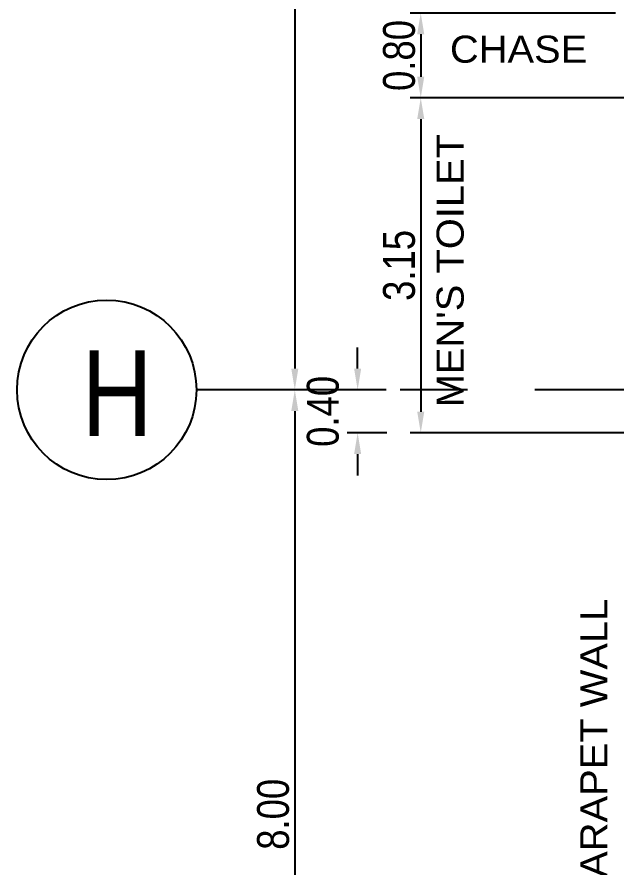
# Model space of a CAD drawing. Header units: millimetres. Extents: x 2148 to 2681, y 758 to 986.
# Drawn here: x 2406.58 to 2412.23, y 871.02 to 879.03 of the extents above; entities that cross this region are included whole.
import ezdxf

# ---------------------------------------------------------------- set-up
doc = ezdxf.new("R2010")
doc.units = ezdxf.units.MM
doc.linetypes.add('CENTER2', pattern=[28.575, 19.05, -3.175, 3.175, -3.175])
for name, color, linetype in [('FIXTURE', 1, 'Continuous'), ('S_GRID LINES', 252, 'Continuous'), ('TEXT', 6, 'Continuous')]:
    doc.layers.add(name, color=color, linetype=linetype)
doc.styles.add('ARIALNW', font='ARIALN.TTF')
doc.styles.add('MMTX$0$ESMX$0$X-OPTA1D', font='x-opta1d')
doc.dimstyles.new('DIM 100', dxfattribs={"dimtxt": 0.2, "dimasz": 0.2, "dimexe": 0.1, "dimexo": 0, "dimgap": 0.05, "dimtad": 1, "dimzin": 0, "dimdsep": 46, "dimtxsty": 'ARIALNW', "dimcen": 0.09, "dimclrd": 6, "dimclre": 6, "dimclrt": 13, "dimadec": 0, "dimazin": 0, "dimtfac": 1, "dimtofl": 0, "dimtmove": 2, "dimatfit": 3, "dimfxl": 1, "dimtolj": 1, "dimtzin": 0, "dimarcsym": 0})

# ---------------------------------------------------------------- blocks, each defined once
blk = doc.blocks.new('*D2545')
at = {"layer": 'Defpoints', "color": 0, "transparency": 16777216}
for p in [(2409.1945, 884.0205, 0), (2409.1945, 875.5185), (2409.2945, 875.5185, 0)]:
    blk.add_point(p, dxfattribs=at)
at = {"layer": 'FIXTURE', "color": 6, "lineweight": -2, "transparency": 16777216}
for p, q in [((2409.1945, 884.0205), (2409.2945, 884.0205)), ((2409.1945, 883.8205), (2409.1945, 875.7185)), ((2409.2945, 875.5185), (2409.0945, 875.5185))]:
    blk.add_line(p, q, dxfattribs=at)
at = {"layer": 'FIXTURE', "color": 6, "transparency": 16777216}
for points in [[(2409.1612, 883.8205), (2409.2279, 883.8205), (2409.1945, 884.0205)], [(2409.1612, 875.7185), (2409.2279, 875.7185), (2409.1945, 875.5185)]]:
    blk.add_solid(points, dxfattribs=at)
at = {"layer": 'FIXTURE', "color": 13, "transparency": 16777216, "insert": (2408.9914, 879.7695), "char_height": 0.3, "attachment_point": 5, "rotation": 90, "style": 'ARIALNW'}
blk.add_mtext('\\A1;8.50', dxfattribs=at)
blk = doc.blocks.new('*D2546')
at = {"layer": 'Defpoints', "color": 0, "transparency": 16777216}
for p in [(2410.0449, 875.5185, 0), (2409.1945, 867.5185), (2410.3476, 867.5185, 0)]:
    blk.add_point(p, dxfattribs=at)
at = {"layer": 'FIXTURE', "color": 6, "lineweight": -2, "transparency": 16777216}
for p, q in [((2410.0449, 875.5185), (2409.0945, 875.5185)), ((2409.1945, 875.3185), (2409.1945, 867.7185)), ((2410.3476, 867.5185), (2409.0945, 867.5185))]:
    blk.add_line(p, q, dxfattribs=at)
at = {"layer": 'FIXTURE', "color": 6, "transparency": 16777216}
for points in [[(2409.1612, 875.3185), (2409.2279, 875.3185), (2409.1945, 875.5185)], [(2409.1612, 867.7185), (2409.2279, 867.7185), (2409.1945, 867.5185)]]:
    blk.add_solid(points, dxfattribs=at)
at = {"layer": 'FIXTURE', "color": 13, "transparency": 16777216, "insert": (2408.9914, 871.5185), "char_height": 0.3, "attachment_point": 5, "rotation": 90, "style": 'ARIALNW'}
blk.add_mtext('\\A1;8.00', dxfattribs=at)
blk = doc.blocks.new('*D2548')
at = {"layer": 'Defpoints', "color": 0, "transparency": 16777216}
for p in [(2412.2148, 879.0698), (2410.3812, 878.2698), (2412.526, 878.2698, 0)]:
    blk.add_point(p, dxfattribs=at)
at = {"layer": 'FIXTURE', "color": 6, "lineweight": -2, "transparency": 16777216}
for p, q in [((2412.2148, 879.0698), (2410.2812, 879.0698)), ((2410.3812, 878.8698), (2410.3812, 878.4698)), ((2412.526, 878.2698), (2410.2812, 878.2698))]:
    blk.add_line(p, q, dxfattribs=at)
at = {"layer": 'FIXTURE', "color": 6, "transparency": 16777216}
for points in [[(2410.3479, 878.8698), (2410.4146, 878.8698), (2410.3812, 879.0698)], [(2410.3479, 878.4698), (2410.4146, 878.4698), (2410.3812, 878.2698)]]:
    blk.add_solid(points, dxfattribs=at)
at = {"layer": 'FIXTURE', "color": 13, "transparency": 16777216, "insert": (2410.1781, 878.6698), "char_height": 0.3, "attachment_point": 5, "rotation": 90, "style": 'ARIALNW'}
blk.add_mtext('\\A1;0.80', dxfattribs=at)
blk = doc.blocks.new('*D2549')
at = {"layer": 'Defpoints', "color": 0, "transparency": 16777216}
for p in [(2412.526, 878.2698), (2410.3812, 875.1128), (2412.3942, 875.1128)]:
    blk.add_point(p, dxfattribs=at)
at = {"layer": 'FIXTURE', "color": 6, "lineweight": -2, "transparency": 16777216}
for p, q in [((2412.526, 878.2698), (2410.2812, 878.2698)), ((2410.3812, 878.0698), (2410.3812, 875.3128)), ((2412.3942, 875.1128), (2410.2812, 875.1128))]:
    blk.add_line(p, q, dxfattribs=at)
at = {"layer": 'FIXTURE', "color": 6, "transparency": 16777216}
for points in [[(2410.3479, 878.0698), (2410.4146, 878.0698), (2410.3812, 878.2698)], [(2410.3479, 875.3128), (2410.4146, 875.3128), (2410.3812, 875.1128)]]:
    blk.add_solid(points, dxfattribs=at)
at = {"layer": 'FIXTURE', "color": 13, "transparency": 16777216, "insert": (2410.1781, 876.6913), "char_height": 0.3, "attachment_point": 5, "rotation": 90, "style": 'ARIALNW'}
blk.add_mtext('\\A1;3.15', dxfattribs=at)
blk = doc.blocks.new('*D2550')
at = {"layer": 'Defpoints', "color": 0, "transparency": 16777216}
for p in [(2409.7867, 875.5185), (2410.0558, 875.5185, 0), (2410.062, 875.1128)]:
    blk.add_point(p, dxfattribs=at)
at = {"layer": 'FIXTURE', "color": 6, "lineweight": -2, "transparency": 16777216}
for p, q in [((2409.7867, 875.7185), (2409.7867, 875.9185)), ((2410.0558, 875.5185), (2409.6867, 875.5185)), ((2410.062, 875.1128), (2409.6867, 875.1128)), ((2409.7867, 874.9128), (2409.7867, 874.7128))]:
    blk.add_line(p, q, dxfattribs=at)
at = {"layer": 'FIXTURE', "color": 6, "transparency": 16777216}
for points in [[(2409.7534, 875.7185), (2409.82, 875.7185), (2409.7867, 875.5185)], [(2409.7534, 874.9128), (2409.82, 874.9128), (2409.7867, 875.1128)]]:
    blk.add_solid(points, dxfattribs=at)
at = {"layer": 'FIXTURE', "color": 13, "transparency": 16777216, "insert": (2409.4601, 875.3157), "char_height": 0.3, "attachment_point": 5, "rotation": 90, "style": 'ARIALNW'}
blk.add_mtext('\\A1;0.40', dxfattribs=at)

msp = doc.modelspace()

# ---------------------------------------------------------------- linework, layer by layer
msp.add_circle((2407.422451, 875.518508, 0), 0.8452448)
at = {"layer": 'S_GRID LINES', "linetype": 'CENTER2', "ltscale": 0.2}
msp.add_line((2426.6960968, 875.518508, 0), (2408.2676958, 875.518508, 0), dxfattribs=at)

# ---------------------------------------------------------------- texts
at = {"color": 2, "style": 'MMTX$0$ESMX$0$X-OPTA1D', "width": 1.1}
msp.add_text('CHASE', height=0.25536, dxfattribs=at).set_placement((2410.6559702, 878.6013587, 0))
for s, p in [("MEN'S TOILET", (2410.7855993, 875.3531649, 0)), ('PARAPET WALL', (2412.1396552, 870.6692594, 0))]:
    msp.add_text(s, height=0.25536, rotation=90, dxfattribs=at).set_placement(p)
at = {"layer": 'TEXT', "insert": (2407.1846212, 875.8922014, 0), "char_height": 0.81, "width": 5.094635714, "attachment_point": 1, "style": 'ARIALNW'}
msp.add_mtext('H', dxfattribs=at)

# ---------------------------------------------------------------- dimensions: what is measured, and where the dimension line sits
at = {"layer": 'FIXTURE'}
for base, p1, p2, picture, middle in [((2409.1945237, 875.518508), (2409.1945237, 884.0205212, 0), (2409.2945237, 875.518508, 0), '*D2545', (2408.9913519, 879.7695146)), ((2410.3812376, 878.2697829), (2412.2148022, 879.0697829), (2412.5260265, 878.2697829, 0), '*D2548', (2410.1780657, 878.6697829)), ((2409.1945237, 867.518508), (2410.0449187, 875.518508, 0), (2410.3476429, 867.518508, 0), '*D2546', (2408.9913519, 871.518508))]:
    dim = msp.add_linear_dim(base=base, p1=p1, p2=p2, angle=90, dimstyle='DIM 100', override={"dimtxt": 0.3}, dxfattribs=at)
    dim.commit()
    dim.dimension.update_dxf_attribs({"geometry": picture, "text_midpoint": middle})
dim = msp.add_linear_dim(base=(2410.3812376, 875.1128011), p1=(2412.5260265, 878.2697829), p2=(2412.3942238, 875.1128011), angle=90, text='3.15', dimstyle='DIM 100', override={"dimtxt": 0.3}, dxfattribs=at)
dim.commit()
dim.dimension.update_dxf_attribs({"geometry": '*D2549', "text_midpoint": (2410.1780657, 876.691292)})
dim = msp.add_linear_dim(base=(2409.7866975, 875.518508), p1=(2410.061986, 875.1128011), p2=(2410.0558043, 875.518508, 0), angle=90, text='0.40', dimstyle='DIM 100', override={"dimtxt": 0.3}, dxfattribs=at)
dim.commit()
dim.dimension.update_dxf_attribs({"geometry": '*D2550', "text_midpoint": (2409.460142, 875.3156545), "dimtype": 160})

doc.saveas('drawing.dxf')
